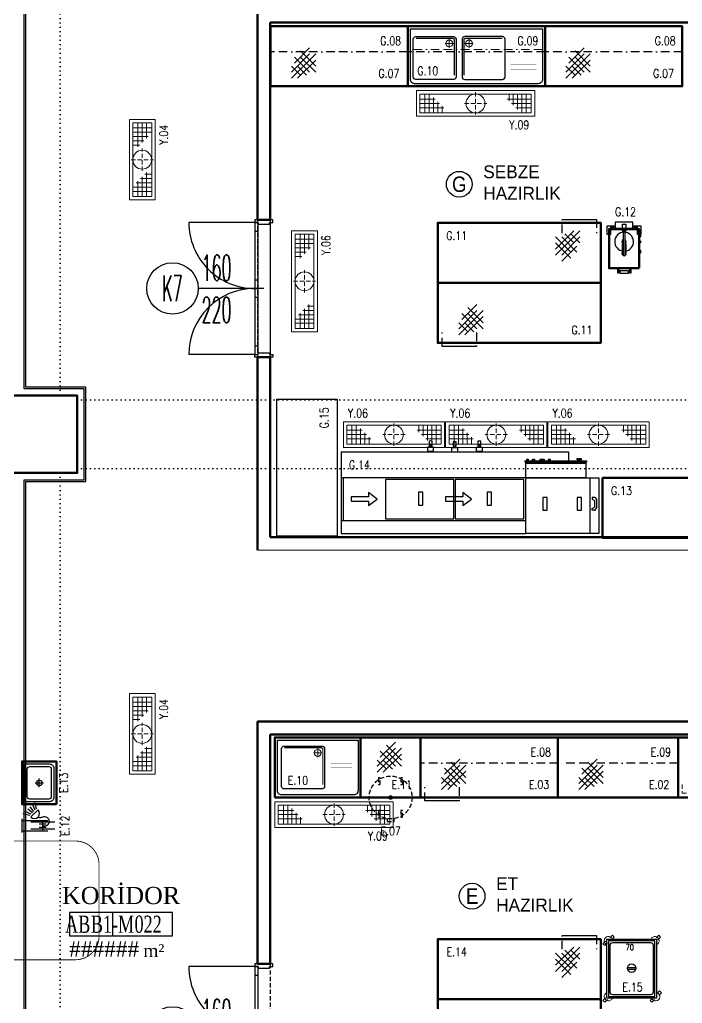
# Model space of a CAD drawing. Extents: x -228812 to 45006, y -308075 to -42938.
# Drawn here: x 30221 to 30993, y -46350 to -45203 of the extents above; entities that cross this region are included whole.
import ezdxf
from ezdxf.enums import TextEntityAlignment as Align

# ---------------------------------------------------------------- set-up
doc = ezdxf.new("R2010")
doc.units = 0
doc.header["$LTSCALE"] = 20
for name, pattern in [('( Hidden )', [0.375, 0.25, -0.125]), ('BORDER', [1.75, 0.5, -0.25, 0.5, -0.25, 0, -0.25]), ('DASHED', [0.75, 0.5, -0.25]), ('DASHED2', [0.375, 0.25, -0.125]), ('DOT', [0.25, 0, -0.25]), ('HIDDEN', [0.375, 0.25, -0.125])]:
    doc.linetypes.add(name, pattern=pattern)
doc.layers.get('0').update_dxf_attribs({"linetype": 'CONTINUOUS', "lineweight": 15})
doc.layers.get('DEFPOINTS').update_dxf_attribs({"linetype": 'CONTINUOUS'})
for name, color, linetype, lineweight in [('-DWG_ANA', 7, 'CONTINUOUS', 50), ('-DWG_ANA_1', 7, 'BORDER', 25), ('-DWG_DETAY1', 7, 'CONTINUOUS', 25), ('-DWG_DETAY1_1', 7, 'BORDER', 20), ('-DWG_DETAY2', 7, 'CONTINUOUS', 15), ('DUVAR', 7, 'CONTINUOUS', 60), ('KOLON', 7, 'CONTINUOUS', 50), ('NO', 7, 'CONTINUOUS', 30), ('PLAN', 253, 'CONTINUOUS', 15), ('yerizg-a', 7, 'CONTINUOUS', 15), ('yerizg-b', 7, 'CONTINUOUS', 9)]:
    doc.layers.add(name, color=color, linetype=linetype, lineweight=lineweight)
for name, color, linetype in [('BL-E', 32, 'CONTINUOUS'), ('BL-G', 102, 'CONTINUOUS'), ('BL-Y', 144, 'CONTINUOUS'), ('DETAY REFERASI', 7, 'CONTINUOUS'), ('KAPILAR', 5, 'CONTINUOUS'), ('KIRIS', 9, 'DOT'), ('ROOM', 7, 'CONTINUOUS'), ('ROOM-T', 7, 'CONTINUOUS'), ('SIVA', 7, 'CONTINUOUS'), ('yazi-blk', 7, 'CONTINUOUS'), ('YAZI_BLM_1', 7, 'CONTINUOUS'), ('YAZI_BLM_2', 10, 'CONTINUOUS'), ('YRNO', 7, 'CONTINUOUS')]:
    doc.layers.add(name, color=color, linetype=linetype)
doc.styles.add('BLM_YAZI', font='stylu.ttf', dxfattribs={"width": 0.8})
doc.styles.add('OLC-200', font='tromans.shx', dxfattribs={"width": 0.5, "height": 0.2})
doc.styles.add('OLC-50', font='romans.shx', dxfattribs={"width": 0.5, "height": 0.15})
doc.styles.add('ROMANS', font='romans.shx', dxfattribs={"width": 0.8})
doc.styles.add('YAZI', font='times.ttf')

# ---------------------------------------------------------------- blocks, each defined once
blk = doc.blocks.new('ROOMNAME')
at = {"color": 0}
blk.add_line((0, 13.5), (0, -13.5), dxfattribs=at)
blk.add_lwpolyline([(-50, 13.5), (-50, -13.5), (70, -13.5), (70, 13.5)], close=True, dxfattribs=at)
at = {"color": 0, "insert": (36, -30.8), "char_height": 15, "width": 39.826, "attachment_point": 4, "style": 'YAZI'}
blk.add_mtext('m²', dxfattribs=at)
at = {"color": 0, "style": 'YAZI'}
for tag, p in [('KOD', (-25, 0)), ('NO', (35, 0))]:
    blk.add_attdef(tag, text='', height=20, dxfattribs=at).set_placement(p, align=Align.MIDDLE_CENTER)
blk.add_attdef('ALAN', text='', height=18, dxfattribs=at).set_placement((31, -29), align=Align.MIDDLE_RIGHT)
at = {"color": 0, "style": 'YAZI', "flags": 1}
for tag, p in [('ALANIHALE', (10, -51.3)), ('CEVRE', (8.8, -70.9))]:
    blk.add_attdef(tag, text='', height=15, dxfattribs=at).set_placement(p, align=Align.MIDDLE_CENTER)
at = {"color": 0, "style": 'OLC-200', "width": 0.5, "flags": 1}
for tag, p in [('DOS', (-43.9, -102.9)), ('SUP', (-12.3, -102.9)), ('DUV', (15.1, -102.9)), ('TAV', (42.4, -102.9)), ('KTIP1', (-43.9, -131.5)), ('KTIP2', (6.1, -131.5)), ('KTIP3', (56.1, -131.5)), ('KTIP1S', (-43.9, -160.1)), ('KTIP2S', (6.1, -160.1)), ('KTIP3S', (56.1, -160.1)), ('PTIP1', (-43.9, -188.6)), ('PTIP2', (6.1, -188.6)), ('PTIP3', (56.1, -188.6)), ('PTIP1S', (-43.9, -217.2)), ('PTIP2S', (6.1, -217.2)), ('PTIP3S', (56.1, -217.2)), ('KISI', (-43.9, -245.8)), ('KW', (6.1, -245.8)), ('ISI', (56.1, -245.8))]:
    blk.add_attdef(tag, p, '', height=15, dxfattribs=at)
at = {"layer": 'ROOM-T', "color": 9, "style": 'YAZI'}
blk.add_attdef('MAHALADI', text='', height=20, dxfattribs=at).set_placement((10, 33.5), align=Align.MIDDLE_CENTER)
blk = doc.blocks.new('*U683')
at = {"color": 0}
for p, q in [((-157, 18), (-157, 95)), ((-3, 18), (-3, 95)), ((-147, 18), (-147, 14)), ((-90.1, 18), (-90.1, 14)), ((-70, 18), (-70, 14)), ((-13.1, 18), (-13.1, 14)), ((-80, 7.5), (-80, 7.5))]:
    blk.add_line(p, q, dxfattribs=at)
at = {"color": 0, "linetype": 'DOT', "ltscale": 20}
blk.add_line((-155, 0), (-5, 0), dxfattribs=at)
at = {"color": 16}
blk.add_lwpolyline([(-80, 7.5), (-80, 84)], dxfattribs=at)
at = {"color": 0, "lineweight": -3}
for points in [[(-160, 15), (-160, 18), (-157, 18), (-157, 14), (-155, 14), (-155, 1), (-157, 1), (-157, -3), (-160, -3), (-160, 0)], [(0, 15), (0, 18), (-3, 18), (-3, 14), (-5, 14), (-5, 1), (-3, 1), (-3, -3), (0, -3), (0, 0)]]:
    blk.add_lwpolyline(points, dxfattribs=at)
at = {"color": 0}
for points in [[(-157, 18), (-157, 14), (-80, 14), (-80, 18)], [(-80, 18), (-80, 14), (-3, 14), (-3, 18)]]:
    blk.add_lwpolyline(points, close=True, dxfattribs=at)
at = {"color": 16}
blk.add_circle((-80, 114), 30, dxfattribs=at)
at = {"color": 0}
for centre, start, end in [((-157, 18), 0, 90), ((-3, 18), 90, 180)]:
    blk.add_arc(centre, 77, start, end, dxfattribs=at)
at = {"color": 16, "style": 'OLC-50', "width": 0.45}
blk.add_attdef('POZ', text='', height=30, rotation=270, dxfattribs=at).set_placement((-80, 114), align=Align.MIDDLE_CENTER)
blk.add_attdef('YUK', text='', height=30, rotation=270, dxfattribs=at).set_placement((-90, 80), align=Align.TOP_LEFT)
blk.add_attdef('GEN', text='', height=30, rotation=270, dxfattribs=at).set_placement((-80, 80), align=Align.BOTTOM_LEFT)
at = {"style": 'OLC-50', "width": 0.5, "flags": 1}
for tag, p in [('KABLOK', (-188.3, -83.8)), ('KAMAHKOD', (-83.9, -83.8)), ('KAMAHNO', (-195.2, -120.6)), ('KAMAHAD', (-79.6, -120)), ('DUVKA', (-188.6, -156)), ('KARENK', (-82.6, -154.8)), ('KASAMAL', (-83.9, -189.6)), ('KATIP', (-188.1, -194)), ('KAMAL', (-188.7, -233)), ('KASARENK', (-83.5, -229)), ('MENFEZ', (-190, -268.9)), ('YANGIN', (-84.2, -266.9)), ('ACILYON', (-192.7, -303.5)), ('CEKIT', (-86.3, -303.2)), ('CARPTEK', (-195, -337.4)), ('FOTOSEL', (-86.8, -337.1)), ('PBAR', (-193.2, -371.1)), ('KONTROL', (-87, -371.1))]:
    blk.add_attdef(tag, p, '', height=30, dxfattribs=at)
blk = doc.blocks.new('KOLON90')
at = {"layer": 'KOLON', "color": 4}
blk.add_lwpolyline([(-45, 45), (45, 45), (45, -45), (-45, -45)], close=True, dxfattribs=at)
blk = doc.blocks.new('RRN163')
at = {"layer": '-DWG_ANA_1', "color": 0}
blk.add_lwpolyline([(0, -30), (0, 0), (160, 0), (160, -30)], close=True, dxfattribs=at)
at = {"layer": 'NO', "linetype": 'Continuous', "style": 'ROMANS', "width": 0.8}
blk.add_attdef('NO', text='', height=10, dxfattribs=at).set_placement((140, -17), align=Align.MIDDLE)
blk = doc.blocks.new('E_160')
at = {"layer": '-DWG_ANA', "color": 0}
blk.add_lwpolyline([(0, -70), (0, 0), (160, 0), (160, -70)], close=True, dxfattribs=at)
at = {"layer": '-DWG_DETAY1', "color": 0}
blk.add_lwpolyline([(3, -62), (3, -3), (157, -3), (157, -62, -0.414214), (152, -67), (8, -67, -0.414214)], format="xyb", close=True, dxfattribs=at)
blk = doc.blocks.new('EK_55R')
at = {"layer": '-DWG_DETAY1', "color": 0}
blk.add_lwpolyline([(22, -7), (-22, -7, 0.414214), (-25, -10), (-25, -54, 0.414214), (-22, -57), (22, -57, 0.414214), (25, -54), (25, -10, 0.414214)], format="xyb", close=True, dxfattribs=at)
at = {"layer": '-DWG_DETAY2', "color": 0, "const_width": 1.5}
blk.add_lwpolyline([(-20, -9), (21, -9, -0.414214), (23, -11), (23, -54)], format="xyb", dxfattribs=at)
at = {"layer": '-DWG_DETAY2', "color": 0}
for points in [[(17, -10), (17, -20)], [(22, -15), (12, -15)]]:
    blk.add_lwpolyline(points, dxfattribs=at)
blk.add_circle((17, -15), 4, dxfattribs=at)
blk = doc.blocks.new('EK_55L')
at = {"layer": '-DWG_DETAY1', "color": 0}
blk.add_lwpolyline([(-22, -7), (22, -7, -0.414214), (25, -10), (25, -54, -0.414214), (22, -57), (-22, -57, -0.414214), (-25, -54), (-25, -10, -0.414214)], format="xyb", close=True, dxfattribs=at)
at = {"layer": '-DWG_DETAY2', "color": 0, "const_width": 1.5}
blk.add_lwpolyline([(20, -9), (-21, -9, 0.414214), (-23, -11), (-23, -54)], format="xyb", dxfattribs=at)
at = {"layer": '-DWG_DETAY2', "color": 0}
for points in [[(-17, -10), (-17, -20)], [(-22, -15), (-12, -15)]]:
    blk.add_lwpolyline(points, dxfattribs=at)
blk.add_circle((-17, -15), 4, dxfattribs=at)
blk = doc.blocks.new('E2N160L')
at = {"layer": '-DWG_DETAY1', "color": 0, "const_width": 0.1}
for points in [[(120, -15), (150, -15, -0.552285)], [(120, -20), (150, -20, -0.552285)], [(120, -25), (150, -25, -0.552285)], [(120, -30), (150, -30, -0.552285)], [(120, -35), (150, -35, -0.552285)], [(120, -40), (150, -40, -0.552285)], [(120, -45), (150, -45, -0.552285)], [(120, -50), (150, -50, -0.552285)], [(120, -55), (150, -55, -0.552285)], [(120, -60), (150, -60, -0.552285)]]:
    blk.add_lwpolyline(points, format="xyb", dxfattribs=at)
at = {"layer": '-DWG_DETAY1', "color": 0, "linetype": 'Continuous'}
for name, p, rotation in [('EK_55L', (63.4, -37.1), 270), ('EK_55R', (56.4, -37.1), 90)]:
    blk.add_blockref(name, p, dxfattribs=dict(at, rotation=rotation))
at = {"layer": 'PLAN', "color": 0, "linetype": 'Continuous'}
blk.add_blockref('E_160', (0, 0), dxfattribs=at)
at = {"layer": 'NO', "linetype": 'Continuous', "style": 'ROMANS', "width": 0.8}
blk.add_attdef('NO', text='', height=10, dxfattribs=at).set_placement((23.3, -52.1), align=Align.MIDDLE)
blk = doc.blocks.new('RRS163')
at = {"layer": '-DWG_ANA_1', "color": 0}
blk.add_lwpolyline([(0, 0), (160, 0), (160, -30), (0, -30)], close=True, dxfattribs=at)
at = {"layer": '-DWG_DETAY1_1', "color": 0}
blk.add_lwpolyline([(3, -3), (157, -3), (157, -27), (3, -27)], close=True, dxfattribs=at)
at = {"layer": 'NO', "linetype": 'Continuous', "style": 'ROMANS', "width": 0.8}
blk.add_attdef('NO', text='', height=10, dxfattribs=at).set_placement((140, -17), align=Align.MIDDLE)
blk = doc.blocks.new('Y-SIFON')
at = {"layer": 'yerizg-a', "color": 0, "linetype": 'Continuous'}
blk.add_circle((0, 0), 11, dxfattribs=at)
at = {"layer": 'yerizg-b', "color": 0, "linetype": 'DASHED2'}
for points in [[(0, 13), (0, -13)], [(-13, 0), (13, 0)]]:
    blk.add_lwpolyline(points, dxfattribs=at)
blk = doc.blocks.new('1BS-SYK313A')
at = {"layer": 'yerizg-a', "color": 0}
blk.add_lwpolyline([(0, 0), (138, 0), (138, -30), (0, -30)], close=True, dxfattribs=at)
at = {"layer": 'yerizg-b', "color": 0}
for p, q in [((4, -10), (22, -10)), ((10, -26), (10, -4)), ((15, -4), (15, -26)), ((20, -26), (20, -8)), ((134, -10), (106, -10)), ((108, -4), (108, -12)), ((113, -4), (113, -17)), ((118, -4), (118, -22)), ((123, -26), (123, -4)), ((128, -4), (128, -26)), ((4, -15), (27, -15)), ((4, -20), (32, -20)), ((25, -26), (25, -13)), ((30, -26), (30, -18)), ((134, -15), (111, -15)), ((134, -20), (116, -20))]:
    blk.add_line(p, q, dxfattribs=at)
blk.add_lwpolyline([(4, -4), (134, -4), (134, -26), (4, -26)], close=True, dxfattribs=at)
at = {"layer": 'PLAN', "color": 0, "linetype": 'Continuous'}
blk.add_blockref('Y-SIFON', (69, -15), dxfattribs=at)
at = {"layer": 'YRNO', "linetype": 'Continuous', "style": 'ROMANS', "width": 0.8}
blk.add_attdef('YRNO', text='', height=10, dxfattribs=at).set_placement((120, -40), align=Align.MIDDLE)
blk = doc.blocks.new('ROB-CL60')
at = {"layer": '-DWG_ANA', "color": 0}
blk.add_lwpolyline([(0, 0.1), (0, -45.6), (35, -45.6), (35, 0.1)], close=True, dxfattribs=at)
at = {"layer": '-DWG_DETAY1', "color": 0}
for points in [[(9.6, 0.6), (9.6, 5.6), (10.7, 5.6), (10.7, 0.6)], [(10.8, 5), (12.1, 5)], [(12.1, 3.9), (10.8, 3.9)], [(22.3, 5), (23.6, 5)], [(23.6, 3.9), (22.3, 3.9)], [(23.6, 0.6), (23.6, 5.6), (24.7, 5.6), (24.7, 0.6)], [(-0.3, -21), (-1.9, -21), (-1.9, -17.7), (-0.3, -17.7)], [(16.3, -28.3), (15.3, -28.3), (15.3, -19.4), (16.3, -19.4)], [(18.3, -43.1), (18.3, -14.8), (16.3, -14.8), (16.3, -43.1)], [(18.3, -19.4), (19.3, -19.4), (19.3, -28.3)], [(-0.3, -31.8), (-1.6, -31.8), (-1.6, -29.8), (-0.3, -29.8)], [(19.3, -28.3), (18.3, -28.3)], [(-0.3, -38.7), (-1.6, -38.7), (-1.6, -36.7), (-0.3, -36.7)], [(5.1, -47.4), (5.1, -45.4), (3.1, -45.4), (3.1, -47.4)], [(19.3, -51.4), (15.5, -51.4), (15.5, -43.1), (19.3, -43.1), (19.3, -51.4)], [(31.8, -47.4), (31.8, -45.4), (29.8, -45.4), (29.8, -47.4)], [(6.1, -49.4), (2.1, -49.4), (2.1, -47.4), (6.1, -47.4), (6.1, -49.4)], [(32.8, -49.4), (28.8, -49.4), (28.8, -47.4), (32.8, -47.4), (32.8, -49.4)]]:
    blk.add_lwpolyline(points, dxfattribs=at)
for points in [[(12.2, 5.6), (12.1, 5.6), (12.1, 3.2), (12.2, 3.2), (22.3, 3.2), (22.3, 5.6)], [(1.8, -39.4), (1.8, -49.4), (-2.2, -49.4), (-2.2, -39.4)], [(37.1, -39.4), (37.1, -49.4), (33.1, -49.4), (33.1, -39.4)], [(7.2, -53.7), (27.8, -53.7), (27.8, -46.6), (7.2, -46.6)]]:
    blk.add_lwpolyline(points, close=True, dxfattribs=at)
for centre, radius, start, end in [((17.4, -31), 11, 95.3133, 84.8814), ((17.4, -17.1), 2.5, 292.1288, 244.9562), ((17.4, -30.8), 2.5, 115.0438, 244.9562), ((17.4, -30.8), 2.5, 292.1288, 67.8712)]:
    blk.add_arc(centre, radius, start, end, dxfattribs=at)
at = {"layer": 'NO', "linetype": 'Continuous', "style": 'ROMANS', "width": 0.8}
blk.add_attdef('NO', text='', height=10, dxfattribs=at).set_placement((15.7, -65.8), align=Align.MIDDLE)
blk = doc.blocks.new('T_PC')
at = {"layer": '-DWG_DETAY2', "color": 0}
for points in [[(24.4, 9.4), (52.7, 37.7)], [(24.4, 16.5), (45.6, 37.7)], [(27.9, 27.1), (45.6, 44.7)], [(35, 41.2), (52.7, 23.5)], [(24.4, 23.5), (35, 12.9)], [(27.9, 34.1), (45.6, 16.5)], [(31.5, 9.4), (52.7, 30.6)], [(31.5, 23.5), (42.1, 12.9)], [(35, 34.1), (52.7, 16.5)]]:
    blk.add_lwpolyline(points, dxfattribs=at)
blk = doc.blocks.new('T_C')
at = {"layer": '-DWG_DETAY1', "color": 0, "linetype": 'DASHED'}
for p, q in [((5, -4), (5, 12)), ((45, 12), (45, -4))]:
    blk.add_line(p, q, dxfattribs=at)
at = {"layer": '-DWG_DETAY1', "color": 0, "linetype": 'Continuous'}
blk.add_line((45, -4), (5, -4), dxfattribs=at)
blk = doc.blocks.new('T_190')
at = {"layer": '-DWG_ANA', "color": 0}
blk.add_lwpolyline([(0, 0), (190, 0), (190, -70), (0, -70)], close=True, dxfattribs=at)
blk = doc.blocks.new('TPC190L-S')
at = {"layer": '-DWG_ANA', "color": 0, "linetype": 'Continuous'}
blk.add_blockref('T_190', (0, 0), dxfattribs=at)
at = {"layer": 'PLAN', "color": 0, "linetype": 'Continuous'}
for name in ['T_PC', 'T_C']:
    blk.add_blockref(name, (0, -70), dxfattribs=at)
at = {"layer": 'NO', "linetype": 'Continuous', "style": 'ROMANS', "width": 0.8}
blk.add_attdef('NO', text='', height=10, dxfattribs=at).set_placement((168, -55), align=Align.MIDDLE)
blk = doc.blocks.new('TPN160-S')
at = {"layer": '-DWG_ANA', "color": 0}
blk.add_lwpolyline([(0, 0), (160, 0), (160, -70), (0, -70)], close=True, dxfattribs=at)
at = {"layer": 'PLAN', "color": 0, "linetype": 'Continuous'}
blk.add_blockref('T_PC', (0, -70), dxfattribs=at)
at = {"layer": 'NO', "linetype": 'Continuous', "style": 'ROMANS', "width": 0.8}
blk.add_attdef('NO', text='', height=10, dxfattribs=at).set_placement((138, -55), align=Align.MIDDLE)
blk = doc.blocks.new('NIL-ATIRMATIC')
for points in [[(0, -65), (0, 0), (85, 0), (85, -65)], [(15, -82.3), (15, -65), (85, -65), (85, -82.3)]]:
    blk.add_lwpolyline(points, close=True)
for points in [[(10, 0), (10, -65)], [(35, -83.3), (35, -95), (300, -95), (300, 0), (85, 0)], [(167.2, -63), (167.2, -17.4), (87.4, -17.4), (87.4, -63), (167.2, -63)], [(248.6, -63), (248.6, -17.4), (168.8, -17.4), (168.8, -63), (248.6, -63)], [(297.5, -15), (297.5, -65)], [(2.3, -30.4), (2.3, -39.1)], [(4.8, -27.2), (4.3, -27.2)], [(4.8, -38.7), (4.8, -30.8)], [(25, -42.2), (25, -27.2), (20, -27.2), (20, -42.2), (25, -42.2)], [(65, -42.2), (65, -27.2), (60, -27.2), (60, -42.2), (65, -42.2)], [(130.1, -48.2), (130.1, -33.2), (125.1, -33.2), (125.1, -48.2), (130.1, -48.2)], [(178.4, -37.9), (158.4, -37.9), (158.4, -32.9), (148.3, -40.3), (158.4, -47.9), (158.4, -42.9), (178.4, -42.9), (178.4, -37.9)], [(210.1, -48.2), (210.1, -33.2), (205.1, -33.2), (205.1, -48.2), (210.1, -48.2)], [(288.4, -37.9), (268.4, -37.9), (268.4, -32.9), (258.3, -40.3), (268.4, -47.9), (268.4, -42.9), (288.4, -42.9), (288.4, -37.9)], [(4.3, -42.2), (4.8, -42.2)], [(85, -83.3), (15, -83.3), (15, -65), (85, -65), (85, -83.3)], [(85.7, -85), (14.3, -85), (14.3, -83.3), (85.7, -83.3), (85.7, -85)], [(23.7, -86.2), (21.8, -86.2), (21.8, -85), (23.7, -85), (23.7, -86.2)], [(58.4, -86.8), (56.5, -86.8), (56.5, -85), (58.4, -85), (58.4, -86.8)], [(68.3, -86.8), (63.5, -86.8), (63.5, -85), (68.3, -85), (68.3, -86.8)], [(77.2, -86.8), (74.8, -86.8), (74.8, -85), (77.2, -85), (77.2, -86.8)], [(83.7, -86.8), (82.1, -86.8), (82.1, -85), (83.7, -85), (83.7, -86.8)], [(137.7, -100.7), (137.7, -102.7), (140.3, -102.7), (140.3, -100.7)], [(166.6, -100.1), (166.6, -102), (169.2, -102), (169.2, -100.1)], [(194.7, -101), (194.7, -102.9), (197.3, -102.9), (197.3, -101)]]:
    blk.add_lwpolyline(points)
at = {"linetype": 'Continuous'}
for points in [[(85, -15), (300, -15)], [(4.3, -27.2), (2.3, -30.4)], [(4.8, -27.2), (7.5, -27.2), (7.5, -29.1), (4.8, -30.8)], [(4.3, -42.2), (2.3, -39.1)], [(4.8, -42.2), (7.5, -42.2), (7.5, -40.2), (4.8, -38.7)], [(85, -65), (300, -65)]]:
    blk.add_lwpolyline(points, dxfattribs=at)
for points in [[(25.1, -87.1, -0.206692), (24.6, -87.7), (20.8, -87.7, -0.212222), (20.3, -87.1), (20.3, -86.2), (25.1, -86.2), (25.1, -87.1)], [(142.7, -100.4), (142.7, -100.4), (142.7, -96), (135.4, -96), (135.4, -100.4, 0.0498), (142.7, -100.4)], [(140.7, -107.6), (140.7, -107.6), (140.7, -102.7), (137.3, -102.7), (137.3, -107.6, 0.107852), (140.7, -107.6)], [(171.6, -99.7), (171.6, -99.7), (171.6, -95.3), (164.3, -95.3), (164.3, -99.7, 0.0498), (171.6, -99.7)], [(169.6, -107), (169.6, -107), (169.6, -102), (166.2, -102), (166.2, -107, 0.107852), (169.6, -107)], [(199.6, -100.6), (199.6, -100.6), (199.6, -96.2), (192.4, -96.2), (192.4, -100.6, 0.0498), (199.6, -100.6)], [(197.6, -107.8), (197.7, -107.8), (197.7, -102.9), (194.3, -102.9), (194.3, -107.8, 0.107852), (197.7, -107.8)]]:
    blk.add_lwpolyline(points, format="xyb")
at = {"linetype": 'Continuous', "style": 'ROMANS', "width": 0.8}
blk.add_attdef('NO', text='', height=10, dxfattribs=at).set_placement((279, -80.2), align=Align.MIDDLE)
blk = doc.blocks.new('T_140')
at = {"layer": '-DWG_ANA', "color": 0}
blk.add_lwpolyline([(0, 0), (140, 0), (140, -70), (0, -70)], close=True, dxfattribs=at)
blk = doc.blocks.new('TCN140')
at = {"layer": 'PLAN', "color": 0, "linetype": 'Continuous'}
blk.add_blockref('T_140', (0, 0), dxfattribs=at)
at = {"layer": 'NO', "linetype": 'Continuous', "style": 'ROMANS', "width": 0.8}
blk.add_attdef('NO', text='', height=10, dxfattribs=at).set_placement((118, -55), align=Align.MIDDLE)
blk = doc.blocks.new('TCN160-L')
blk.add_lwpolyline([(0, 0), (160, 0), (160, -70), (0, -70)], close=True)
at = {"linetype": 'Continuous', "style": 'ROMANS', "width": 0.8}
blk.add_attdef('NO', text='', height=10, dxfattribs=at).set_placement((138, -55), align=Align.MIDDLE)
blk = doc.blocks.new('1BS-SYK311A')
at = {"layer": 'yerizg-a', "color": 0}
blk.add_lwpolyline([(0, 0), (118, 0), (118, -30), (0, -30)], close=True, dxfattribs=at)
at = {"layer": 'yerizg-b', "color": 0}
for p, q in [((4, -10), (22, -10)), ((10, -26), (10, -4)), ((15, -4), (15, -26)), ((20, -26), (20, -8)), ((114, -10), (86, -10)), ((88, -4), (88, -12)), ((93, -4), (93, -17)), ((98, -4), (98, -22)), ((103, -26), (103, -4)), ((108, -4), (108, -26)), ((4, -15), (27, -15)), ((4, -20), (32, -20)), ((25, -26), (25, -13)), ((30, -26), (30, -18)), ((114, -15), (91, -15)), ((114, -20), (96, -20))]:
    blk.add_line(p, q, dxfattribs=at)
blk.add_lwpolyline([(4, -4), (114, -4), (114, -26), (4, -26)], close=True, dxfattribs=at)
at = {"layer": 'PLAN', "color": 0, "linetype": 'Continuous'}
blk.add_blockref('Y-SIFON', (59, -15), dxfattribs=at)
at = {"layer": 'YRNO', "linetype": 'Continuous', "style": 'ROMANS', "width": 0.8}
blk.add_attdef('YRNO', text='', height=10, dxfattribs=at).set_placement((101, -40), align=Align.MIDDLE)
blk = doc.blocks.new('jb-tg2')
at = {"layer": 'YAZI_BLM_1'}
blk.add_circle((0, 0), 15, dxfattribs=at)
at = {"layer": 'YAZI_BLM_1', "style": 'BLM_YAZI'}
for s, p in [('SEBZE ', (28, 7)), ('HAZIRLIK', (28, -18))]:
    blk.add_text(s, height=15, dxfattribs=at).set_placement(p)
at = {"layer": 'YAZI_BLM_2', "style": 'BLM_YAZI', "width": 0.9}
blk.add_text('G', height=18, dxfattribs=at).set_placement((0, 0), align=Align.MIDDLE)
blk = doc.blocks.new('TEP070')
at = {"layer": '-DWG_ANA', "color": 0}
blk.add_lwpolyline([(0, 0), (70, 0), (70, -70), (0, -70)], close=True, dxfattribs=at)
at = {"layer": 'PLAN', "color": 0, "linetype": 'Continuous'}
blk.add_blockref('T_PC', (-5, -50), dxfattribs=at)
at = {"layer": 'NO', "linetype": 'Continuous', "style": 'ROMANS', "width": 0.8}
blk.add_attdef('NO', text='', height=10, dxfattribs=at).set_placement((48, -55), align=Align.MIDDLE)
blk = doc.blocks.new('E_100')
at = {"layer": '-DWG_ANA', "color": 0}
blk.add_lwpolyline([(0, -70), (0, 0), (100, 0), (100, -70)], close=True, dxfattribs=at)
at = {"layer": '-DWG_DETAY1', "color": 0}
blk.add_lwpolyline([(3, -62), (3, -3), (97, -3), (97, -62, -0.414214), (92, -67), (8, -67, -0.414214)], format="xyb", close=True, dxfattribs=at)
blk = doc.blocks.new('E1N100L')
at = {"layer": '-DWG_DETAY1', "color": 0, "const_width": 0.1}
for points in [[(65, -15), (90, -15, -0.36819)], [(65, -20), (90, -20, -0.36819)], [(65, -25), (90, -25, -0.36819)], [(65, -30), (90, -30, -0.36819)], [(65, -35), (90, -35, -0.36819)], [(65, -40), (90, -40, -0.36819)], [(65, -45), (90, -45, -0.36819)], [(65, -50), (90, -50, -0.36819)], [(65, -55), (90, -55, -0.36819)]]:
    blk.add_lwpolyline(points, format="xyb", dxfattribs=at)
at = {"layer": '-DWG_DETAY1', "color": 0, "linetype": 'Continuous', "rotation": 270}
blk.add_blockref('EK_55L', (65, -35), dxfattribs=at)
at = {"layer": 'PLAN', "color": 0, "linetype": 'Continuous'}
blk.add_blockref('E_100', (0, 0), dxfattribs=at)
at = {"layer": 'NO', "linetype": 'Continuous', "style": 'ROMANS', "width": 0.8}
blk.add_attdef('NO', text='', height=10, dxfattribs=at).set_placement((27, -50), align=Align.MIDDLE)
blk = doc.blocks.new('RRN143')
at = {"layer": '-DWG_ANA_1', "color": 0}
blk.add_lwpolyline([(0, -30), (0, 0), (140, 0), (140, -30)], close=True, dxfattribs=at)
at = {"layer": 'NO', "linetype": 'Continuous', "style": 'ROMANS', "width": 0.8}
blk.add_attdef('NO', text='', height=10, dxfattribs=at).set_placement((120, -17), align=Align.MIDDLE)
blk = doc.blocks.new('AGN201')
at = {"layer": '-DWG_ANA_1', "color": 0, "linetype": 'Continuous'}
blk.add_lwpolyline([(58, 0), (58, -69), (0, -69), (0, 0)], close=True, dxfattribs=at)
at = {"layer": '-DWG_DETAY1', "color": 0}
blk.add_lwpolyline([(34, -67), (56, -67), (56, -2), (6, -2), (2, -2), (2, -67)], close=True, dxfattribs=at)
blk.add_lwpolyline([(7, -4), (7.3, -4), (51, -4, -0.414214), (54, -7), (54, -62, -0.414214), (51, -65), (34, -65), (7, -65, -0.414214), (4, -62), (4, -7, -0.414214), (7, -4)], format="xyb", dxfattribs=at)
for points in [[(24, -33), (34, -33)], [(24, -35), (34, -35)]]:
    blk.add_lwpolyline(points, dxfattribs=at)
blk.add_circle((29, -34), 5, dxfattribs=at)
at = {"layer": '-DWG_DETAY2', "color": 0, "linetype": 'HIDDEN'}
for points in [[(3.4, 1.4), (6.5, 4.5), (8.6, 2.4), (5.5, -0.8)], [(57.4, 1.4), (60.5, 4.5), (62.6, 2.4), (59.5, -0.8)], [(-1.4, -2.4), (-4.5, -5.5), (-2.4, -7.6), (0.8, -4.5)], [(-1.4, -68.4), (-4.5, -71.5), (-2.4, -73.6), (0.8, -70.5)], [(53.6, -68.4), (50.5, -71.5), (52.6, -73.6), (55.8, -70.5)], [(58.4, -63.6), (61.5, -60.5), (63.6, -62.6), (60.5, -65.8)]]:
    blk.add_lwpolyline(points, dxfattribs=at)
at = {"layer": '-DWG_DETAY2', "color": 0}
for centre, start, end in [((2, -2), 23.5782, 246.4218), ((56, -2), 293.5782, 156.4218), ((2, -67), 113.5782, 336.4218), ((57, -67), 203.5782, 66.4218)]:
    blk.add_arc(centre, 5, start, end, dxfattribs=at)
at = {"layer": 'NO', "linetype": 'Continuous', "style": 'ROMANS', "width": 0.8}
blk.add_attdef('NO', text='', height=10, dxfattribs=at).set_placement((30, -56), align=Align.MIDDLE)
at = {"layer": 'yazi-blk', "color": 0, "style": 'ROMANS', "width": 0.8}
blk.add_text('70', height=7, dxfattribs=at).set_placement((22, -13))
blk = doc.blocks.new('TCA130-S')
at = {"layer": '-DWG_ANA', "color": 0}
blk.add_lwpolyline([(0, 0), (130, 0), (130, -70), (0, -70)], close=True, dxfattribs=at)
at = {"layer": '-DWG_DETAY2', "color": 0, "linetype": 'HIDDEN'}
for points in [[(5, -55), (5, -65), (30, -65)], [(100, -65), (125, -65), (125, -55)]]:
    blk.add_lwpolyline(points, dxfattribs=at)
at = {"layer": 'NO', "linetype": 'Continuous', "style": 'ROMANS', "width": 0.8}
blk.add_attdef('NO', text='', height=10, dxfattribs=at).set_placement((108, -55), align=Align.MIDDLE)
blk = doc.blocks.new('TPC160L-S')
at = {"layer": '-DWG_ANA', "color": 0}
blk.add_lwpolyline([(0, 0), (160, 0), (160, -70), (0, -70)], close=True, dxfattribs=at)
at = {"layer": 'PLAN', "color": 0, "linetype": 'Continuous'}
for name in ['T_PC', 'T_C']:
    blk.add_blockref(name, (0, -70), dxfattribs=at)
at = {"layer": 'NO', "linetype": 'Continuous', "style": 'ROMANS', "width": 0.8}
blk.add_attdef('NO', text='', height=10, dxfattribs=at).set_placement((138, -55), align=Align.MIDDLE)
blk = doc.blocks.new('TPN140-S')
at = {"layer": '-DWG_ANA', "color": 0, "linetype": 'Continuous'}
blk.add_blockref('T_140', (0, 0), dxfattribs=at)
at = {"layer": 'PLAN', "color": 0, "linetype": 'Continuous'}
blk.add_blockref('T_PC', (0, -70), dxfattribs=at)
at = {"layer": 'NO', "linetype": 'Continuous', "style": 'ROMANS', "width": 0.8}
blk.add_attdef('NO', text='', height=10, dxfattribs=at).set_placement((118, -55), align=Align.MIDDLE)
blk = doc.blocks.new('jb-te2')
at = {"layer": 'YAZI_BLM_1'}
blk.add_circle((0, 0), 15, dxfattribs=at)
at = {"layer": 'YAZI_BLM_1', "style": 'BLM_YAZI'}
for s, p in [('ET', (28, 7)), ('HAZIRLIK', (28, -18))]:
    blk.add_text(s, height=15, dxfattribs=at).set_placement(p)
at = {"layer": 'YAZI_BLM_2', "style": 'BLM_YAZI', "width": 0.9}
blk.add_text('E', height=18, dxfattribs=at).set_placement((0, 0), align=Align.MIDDLE)
blk = doc.blocks.new('1BS-SYK39A')
at = {"layer": 'yerizg-a', "color": 0}
blk.add_lwpolyline([(0, 0), (94, 0), (94, -30), (0, -30)], close=True, dxfattribs=at)
at = {"layer": 'yerizg-b', "color": 0}
for p, q in [((4, -10), (22, -10)), ((10, -26), (10, -4)), ((15, -4), (15, -26)), ((20, -26), (20, -8)), ((90, -10), (62, -10)), ((64, -4), (64, -12)), ((69, -4), (69, -17)), ((74, -4), (74, -22)), ((79, -26), (79, -4)), ((84, -4), (84, -26)), ((4, -15), (27, -15)), ((4, -20), (32, -20)), ((25, -26), (25, -13)), ((30, -26), (30, -18)), ((90, -15), (67, -15)), ((90, -20), (72, -20))]:
    blk.add_line(p, q, dxfattribs=at)
blk.add_lwpolyline([(4, -4), (90, -4), (90, -26), (4, -26)], close=True, dxfattribs=at)
at = {"layer": 'PLAN', "color": 0, "linetype": 'Continuous'}
blk.add_blockref('Y-SIFON', (47, -15), dxfattribs=at)
at = {"layer": 'YRNO', "linetype": 'Continuous', "style": 'ROMANS', "width": 0.8}
blk.add_attdef('YRNO', text='', height=10, dxfattribs=at).set_placement((76, -40), align=Align.MIDDLE)
blk = doc.blocks.new('EEN102D')
at = {"layer": '-DWG_ANA', "color": 0}
blk.add_lwpolyline([(0, -40), (0, 0), (50, 0), (50, -40)], close=True, dxfattribs=at)
at = {"layer": '-DWG_DETAY1', "color": 0}
for points in [[(3, -32), (3, -3), (47, -3), (47, -32, -0.414214), (42, -37), (8, -37, -0.414214)], [(9, -6), (41, -6, -0.414214), (44, -9), (44, -31, -0.414214), (41, -34), (9, -34, -0.414214), (6, -31), (6, -9, -0.414214)]]:
    blk.add_lwpolyline(points, format="xyb", close=True, dxfattribs=at)
for points in [[(20, -20), (30, -20)], [(25, -15), (25, -25)]]:
    blk.add_lwpolyline(points, dxfattribs=at)
blk.add_circle((25, -20), 3.16, dxfattribs=at)
at = {"layer": 'NO', "linetype": 'Continuous', "style": 'ROMANS', "width": 0.8}
blk.add_attdef('NO', text='', height=10, dxfattribs=at).set_placement((25, -48.4), align=Align.MIDDLE)
blk = doc.blocks.new('1CC-GT15')
at = {"layer": '-DWG_ANA_1', "color": 0, "linetype": 'Continuous'}
for points in [[(-6, 0), (-6, -30)], [(6, 0), (6, -30)], [(-6, -24), (6, -24)]]:
    blk.add_lwpolyline(points, dxfattribs=at)
at = {"layer": '-DWG_DETAY1', "color": 0}
for points in [[(-8, 0), (8, 0)], [(-4, -38), (-4, -10)], [(4, -38), (4, -10)], [(18.7, -18.5), (10.2, -10)], [(12, -9.1), (13.7, -0.8)], [(13.6, -10.6), (16.5, -3.6)], [(15.1, -12.1), (19.3, -6.5)], [(16.6, -13.6), (22.2, -9.3)], [(-2, -28), (-2, -20)], [(2, -28), (2, -20)], [(18.1, -15.1), (25, -12.1)], [(19.6, -16.6), (27.9, -14.9)]]:
    blk.add_lwpolyline(points, dxfattribs=at)
blk.add_arc((14.4, -14.3), 6, 135.1651, 315.1651, dxfattribs=at)
blk.add_spline([(0, -24), (0.6, -29.4), (5.1, -31.7), (8.6, -30.5), (10.2, -24.8), (9.3, -20.4), (10.8, -18.7)], degree=3, dxfattribs=at)
at = {"layer": 'NO', "linetype": 'Continuous', "style": 'ROMANS', "width": 0.8}
blk.add_attdef('NO', text='', height=10, dxfattribs=at).set_placement((0, -50), align=Align.MIDDLE)
blk = doc.blocks.new('ACP200')
at = {"layer": '-DWG_ANA_1', "color": 0, "linetype": 'HIDDEN'}
blk.add_circle((0, 0), 25, dxfattribs=at)
at = {"layer": '-DWG_DETAY1', "color": 0, "linetype": 'HIDDEN'}
for points in [[(-14, 23), (-14, 15), (-12, 15), (-12, 23)], [(12, 23), (12, 15), (14, 15), (14, 23)], [(-14, -15), (-14, -23), (-12, -23), (-12, -15)], [(12, -15), (12, -23), (14, -23), (14, -15)]]:
    blk.add_lwpolyline(points, close=True, dxfattribs=at)
blk.add_lwpolyline([(-4, -25), (-4, -28), (4, -28), (4, -25)], dxfattribs=at)
blk.add_circle((0, 0), 2, dxfattribs=at)
at = {"layer": 'NO', "linetype": 'Continuous', "style": 'ROMANS', "width": 0.8}
blk.add_attdef('NO', text='', height=10, dxfattribs=at).set_placement((0, -39), align=Align.MIDDLE)

msp = doc.modelspace()

# ---------------------------------------------------------------- linework, layer by layer
at = {"linetype": 'Continuous'}
msp.add_line((30497.874, -45821.5), (31226.778, -45821.5), dxfattribs=at)
at = {"layer": 'DEFPOINTS', "linetype": '( Hidden )'}
for p, q in [((30497.874, -45191.5), (30497.874, -45436.5)), ((30497.874, -45436.5), (30497.874, -45821.5)), ((30512.875, -46036.5), (30512.874, -46304)), ((30512.874, -46304), (30512.874, -46666.5))]:
    msp.add_line(p, q, dxfattribs=at)
at = {"layer": 'DEFPOINTS', "linetype": 'Continuous'}
for p, q in [((31117.874, -45206.5), (30512.874, -45206.5)), ((30512.874, -45206.5), (30512.874, -45436.5)), ((30512.874, -45436.5), (30512.874, -45806.5)), ((30512.874, -45806.5), (31117.875, -45806.5)), ((31226.094, -46036.5), (30512.875, -46036.5))]:
    msp.add_line(p, q, dxfattribs=at)
at = {"layer": 'DETAY REFERASI', "color": 7, "linetype": '( Hidden )', "ltscale": 0.5, "const_width": 1}
msp.add_lwpolyline([(29963.75, -46271.652), (29963.75, -46188.2, -0.41421356), (29991.25, -46160.7), (30285.765, -46160.7, -0.41421356), (30313.265, -46188.2), (30313.265, -46271.652, -0.41421356), (30285.765, -46299.152), (29991.25, -46299.152, -0.41421356)], format="xyb", close=True, dxfattribs=at)
at = {"layer": 'DUVAR', "color": 2, "ltscale": 0.5}
for p, q in [((30497.874, -45191.5), (30497.874, -45436.5, 0)), ((30512.874, -45206.5), (30512.874, -45436.5, 0)), ((30512.875, -45806.5, 0), (31117.875, -45806.5, 0)), ((30497.874, -46021.5, 0), (31226.094, -46021.5, 0)), ((30512.875, -46036.5, 0), (30512.874, -46304, 0)), ((30512.875, -46036.5, 0), (31112.875, -46036.5, 0))]:
    msp.add_line(p, q, dxfattribs=at)
at = {"layer": 'DUVAR', "color": 2}
for p, q in [((30512.874, -45206.5), (31117.874, -45206.5)), ((30512.874, -45436.5, 0), (30497.874, -45436.5, 0)), ((30497.874, -45821.5, 0), (30497.874, -45596.5, 0)), ((30512.874, -45596.5, 0), (30497.874, -45596.5, 0)), ((30512.875, -45806.5, 0), (30512.874, -45596.5, 0)), ((30497.874, -46304, 0), (30497.874, -46021.5, 0)), ((30512.874, -46304, 0), (30497.874, -46304, 0))]:
    msp.add_line(p, q, dxfattribs=at)
at = {"layer": 'KIRIS', "color": 251}
for p, q in [((30267.874, -44941.5), (30267.874, -45641.5)), ((30287.874, -45646.5), (31022.874, -45646.5)), ((30267.874, -45731.5), (30267.874, -46431.5)), ((30287.874, -45726.5), (31022.874, -45726.5))]:
    msp.add_line(p, q, dxfattribs=at)
at = {"layer": 'SIVA', "color": 1}
for points in [[(30792.874, -47703.5), (30295.874, -47703.5), (30295.874, -47633.5), (30225.874, -47633.5), (30225.874, -46949.5), (30295.874, -46949.5), (30295.874, -46843.5), (30225.874, -46843.5), (30225.874, -46529.5), (30295.874, -46529.5), (30295.874, -46423.5), (30225.874, -46423.5), (30225.874, -45739.5), (30295.874, -45739.5), (30295.874, -45633.5), (30225.874, -45633.5), (30225.874, -44941.5)], [(30792.874, -47701.5), (30297.874, -47701.5), (30297.874, -47631.5), (30227.874, -47631.5), (30227.874, -46951.5), (30297.874, -46951.5), (30297.874, -46841.5), (30227.874, -46841.5), (30227.874, -46531.5), (30297.874, -46531.5), (30297.874, -46421.5), (30227.874, -46421.5), (30227.874, -45741.5), (30297.874, -45741.5), (30297.874, -45631.5), (30227.874, -45631.5), (30227.874, -44941.5)]]:
    msp.add_lwpolyline(points, dxfattribs=at)

# ---------------------------------------------------------------- block references
at = {"linetype": 'Continuous'}
for name, p in [('jb-tg2', (30733.113, -45395)), ('jb-te2', (30748.113, -46225))]:
    msp.add_blockref(name, p, dxfattribs=at)
at = {"layer": 'BL-E', "linetype": 'Continuous'}
for name, p, values in [('E1N100L', (30518.113, -46040), {'NO': 'E.10'}), ('TEP070', (30618.113, -46040), {'NO': 'E.11'}), ('RRN163', (30688.113, -46040), {'NO': 'E.08'}), ('TPC160L-S', (30688.113, -46040), {'NO': 'E.03'}), ('RRN143', (30848.113, -46040), {'NO': 'E.09'}), ('TPN140-S', (30848.113, -46040), {'NO': 'E.02'}), ('TCA130-S', (30988.113, -46040), {'NO': 'E.04'}), ('ACP200', (30653.113, -46110), {'NO': 'E.07'}), ('AGN201', (30905.066, -46275.048), {'NO': 'E.15'}), ('TPC190L-S', (30708.113, -46345), {'NO': 'E.14'})]:
    msp.add_blockref(name, p, dxfattribs=at).add_auto_attribs(values)
at = {"layer": 'BL-E', "linetype": 'Continuous', "rotation": 90}
for name, p, values in [('EEN102D', (30223.611, -46117.902), {'NO': 'E.13'}), ('1CC-GT15', (30223.611, -46142.902), {'NO': 'E.12'})]:
    msp.add_blockref(name, p, dxfattribs=at).add_auto_attribs(values)
at = {"layer": 'BL-E', "linetype": 'Continuous'}
ref = msp.add_blockref('TPC190L-S', (30898.113, -46345), dxfattribs=dict(at, rotation=180))
ref.add_attrib('NO', 'E.14', dxfattribs={"layer": 'NO', "linetype": 'Continuous', "height": 10, "style": 'ROMANS', "width": 0.8}).set_placement((30730.113, -46290), align=Align.MIDDLE)
at = {"layer": 'BL-G', "linetype": 'Continuous'}
for name, p, values in [('RRN163', (30513.113, -45210.821), {'NO': 'G.08'}), ('TPN160-S', (30513.113, -45210.821), {'NO': 'G.07'}), ('E2N160L', (30673.113, -45210.821), {'NO': 'G.10'}), ('RRS163', (30673.113, -45210.821), {'NO': 'G.09'}), ('RRN163', (30833.113, -45210.821), {'NO': 'G.08'}), ('TPN160-S', (30833.113, -45210.821), {'NO': 'G.07'}), ('TPC190L-S', (30708.113, -45510), {'NO': 'G.11'})]:
    msp.add_blockref(name, p, dxfattribs=at).add_auto_attribs(values)
ref = msp.add_blockref('ROB-CL60', (30942.654, -45492.943), dxfattribs=dict(at, rotation=180))
ref.add_attrib('NO', 'G.12', dxfattribs={"layer": 'NO', "linetype": 'Continuous', "height": 10, "style": 'ROMANS', "width": 0.8}).set_placement((30926.915, -45427.169), align=Align.MIDDLE)
ref = msp.add_blockref('TPC190L-S', (30898.113, -45510), dxfattribs=dict(at, rotation=180))
ref.add_attrib('NO', 'G.11', dxfattribs={"layer": 'NO', "linetype": 'Continuous', "height": 10, "style": 'ROMANS', "width": 0.8}).set_placement((30730.113, -45455), align=Align.MIDDLE)
at = {"layer": 'BL-G', "linetype": 'Continuous', "rotation": 90}
msp.add_blockref('TCN160-L', (30520.613, -45805.403), dxfattribs=at).add_auto_attribs({'NO': 'G.15'})
at = {"layer": 'BL-G', "linetype": 'Continuous'}
ref = msp.add_blockref('NIL-ATIRMATIC', (30895.642, -45802.343), dxfattribs=dict(at, rotation=180))
ref.add_attrib('NO', 'G.14', dxfattribs={"layer": '0', "linetype": 'Continuous', "height": 10, "style": 'ROMANS', "width": 0.8}).set_placement((30616.642, -45722.191), align=Align.MIDDLE)
ref = msp.add_blockref('TCN140', (31040.184, -45807.313), dxfattribs=dict(at, rotation=180))
ref.add_attrib('NO', 'G.13', dxfattribs={"layer": 'NO', "linetype": 'Continuous', "height": 10, "style": 'ROMANS', "width": 0.8}).set_placement((30922.184, -45752.313), align=Align.MIDDLE)
at = {"layer": 'BL-Y', "linetype": 'Continuous'}
for p in [(30683.113, -45285.821), (30518.113, -46115)]:
    msp.add_blockref('1BS-SYK313A', p, dxfattribs=at).add_auto_attribs({'YRNO': 'Y.09'})
at = {"layer": 'BL-Y', "linetype": 'Continuous', "rotation": 90}
for name, p, values in [('1BS-SYK39A', (30348.611, -45413.387), {'YRNO': 'Y.04'}), ('1BS-SYK311A', (30537.735, -45567.15), {'YRNO': 'Y.06'}), ('1BS-SYK39A', (30348.611, -46082.902), {'YRNO': 'Y.04'})]:
    msp.add_blockref(name, p, dxfattribs=at).add_auto_attribs(values)
at = {"layer": 'BL-Y', "linetype": 'Continuous'}
ref = msp.add_blockref('1BS-SYK311A', (30716.013, -45701.918), dxfattribs=dict(at, rotation=180))
ref.add_attrib('YRNO', 'Y.06', dxfattribs={"layer": 'YRNO', "linetype": 'Continuous', "height": 10, "style": 'ROMANS', "width": 0.8}).set_placement((30615.013, -45661.918), align=Align.MIDDLE)
ref = msp.add_blockref('1BS-SYK311A', (30835.23, -45701.918), dxfattribs=dict(at, rotation=180))
ref.add_attrib('YRNO', 'Y.06', dxfattribs={"layer": 'YRNO', "linetype": 'Continuous', "height": 10, "style": 'ROMANS', "width": 0.8}).set_placement((30734.23, -45661.918), align=Align.MIDDLE)
ref = msp.add_blockref('1BS-SYK311A', (30954.448, -45701.918), dxfattribs=dict(at, rotation=180))
ref.add_attrib('YRNO', 'Y.06', dxfattribs={"layer": 'YRNO', "linetype": 'Continuous', "height": 10, "style": 'ROMANS', "width": 0.8}).set_placement((30853.448, -45661.918), align=Align.MIDDLE)
at = {"layer": 'KAPILAR', "color": 5, "rotation": 89.99999999999999}
for p in [(30512.874, -45436.5, 0), (30512.874, -46304, 0)]:
    msp.add_blockref('*U683', p, dxfattribs=at).add_auto_attribs({'POZ': 'K7', 'GEN': '160', 'YUK': '220'})
at = {"layer": 'KOLON', "color": 1}
msp.add_blockref('KOLON90', (30242.874, -45686.5), dxfattribs=at)
at = {"layer": 'ROOM', "ltscale": 0.5}
ref = msp.add_blockref('ROOMNAME', (30328.923, -46257.729), dxfattribs=at)
ref.add_attrib('MAHALADI', 'KORİDOR', dxfattribs={"layer": 'ROOM-T', "color": 9, "height": 20, "style": 'YAZI'}).set_placement((30338.923, -46224.229), align=Align.MIDDLE_CENTER)
ref.add_attrib('BLOK', 'AB', dxfattribs={"layer": '0', "color": 0, "height": 20, "style": 'YAZI', "width": 0.7}).set_placement((30288.352, -46257.729), align=Align.MIDDLE_CENTER)
ref.add_attrib('KOD', 'B1-M', dxfattribs={"layer": '0', "color": 0, "height": 20, "style": 'YAZI', "width": 0.7}).set_placement((30328.923, -46257.729), align=Align.MIDDLE_CENTER)
ref.add_attrib('NO', '022', dxfattribs={"layer": '0', "color": 0, "height": 20, "style": 'YAZI', "width": 0.7}).set_placement((30370.495, -46257.729), align=Align.MIDDLE_CENTER)
ref.add_attrib('ALAN', '######', dxfattribs={"layer": '0', "color": 0, "height": 18, "style": 'YAZI'}).set_placement((30359.923, -46286.729), align=Align.MIDDLE_RIGHT)

doc.saveas('drawing.dxf')
